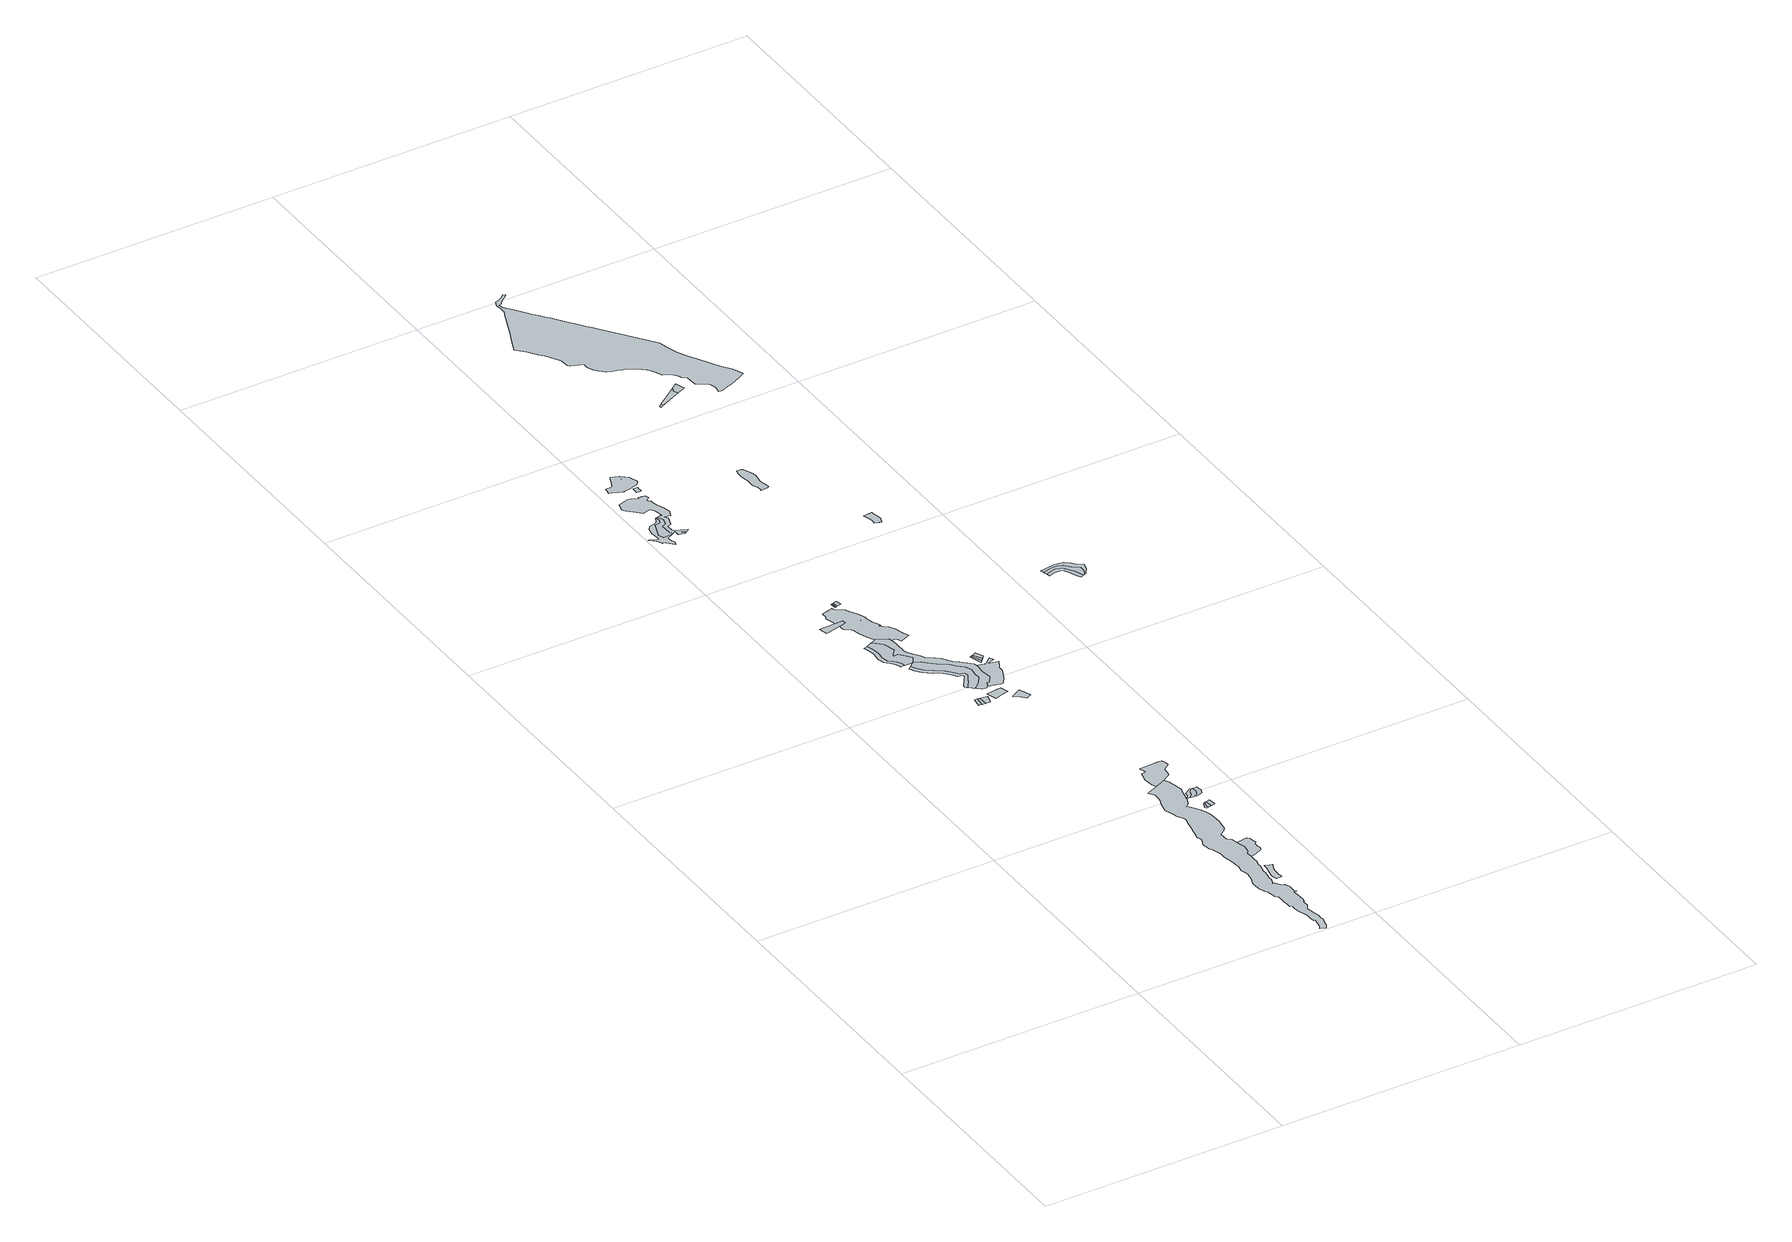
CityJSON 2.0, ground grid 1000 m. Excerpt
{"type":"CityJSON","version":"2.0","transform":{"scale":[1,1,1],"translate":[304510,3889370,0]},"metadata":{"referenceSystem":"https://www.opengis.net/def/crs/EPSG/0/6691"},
"CityObjects":{
"object1":{"type":"GenericCityObject","attributes":{"name":"1","土砂災害警戒区域.区域区分":"1","土砂災害警戒区域.現象の種類":"1","土砂災害警戒区域.都道府県コード":"22","土砂災害警戒区域.区域番号":"103-S-0108","土砂災害警戒区域.区域名":"上松沢B","土砂災害警戒区域.所在地":"沼津市東熊堂字上松沢 他","土砂災害警戒区域.告示日":"2018-03-30","土砂災害警戒区域.特別警戒未指定フラグ":"0"},"geometry":[{"type":"MultiSurface","lod":"0","boundaries":[[[0,1,2,3,4,5,6,7,8,9,10,11,12,13,14,15,16,17,18,19,20,21,22,23,24,25,26,27,28,29,30,31,32,33,34,35,36,37,38,39,40,41,42,43,44,45,46,47,48,49,50,51,52,53,54,55,56,57,58,59,60,61,62,63,64,65,66,67,68,69,70,71,72,73,74,75,76,77,78,79,80,81,82,83,84,85,86,87,88,89,90,91,92,93,94,95,96,97,98,99,100,101,102,103,104,105,106,107,108,109,110,111,112,113,114,115,116,117,118,119,120,121,122,123,124,125,126,127,128,129,130,131,132,133,134,135,136,137,138,139]]]}]},
"object2":{"type":"GenericCityObject","attributes":{"name":"1","土砂災害警戒区域.区域区分":"2","土砂災害警戒区域.現象の種類":"1","土砂災害警戒区域.都道府県コード":"22","土砂災害警戒区域.区域番号":"103-S-0108","土砂災害警戒区域.区域名":"上松沢B","土砂災害警戒区域.所在地":"沼津市東熊堂字上松沢 他","土砂災害警戒区域.告示日":"2018-03-30","土砂災害警戒区域.特別警戒未指定フラグ":"0"},"geometry":[{"type":"MultiSurface","lod":"0","boundaries":[[[140,141,142,143,144,145,146,147,148,149,150,151,152,153,154,155,156,157,158,159,160,161,162,163,164,165,166,167,168,169,170,171,172,173,174,175,176,177,178,179,37,180,181,182,183,184,185,186,187,188,189,190,191,192,193,194,195,196,197,198,199,200,201,202,203,204,205,206,207,208,209,210,211,212,213,214,215,216,217,218,219,220,221,222,223,224,225,226,227,228,229,230,231,232,233,234,235,236,237,238,239,240,241,242,243,244,245,246,247,248,249,250,251,252,253,254,255,256,257,258,259,260,261,262,263,264,265,266,267]]]}]},
"object3":{"type":"GenericCityObject","attributes":{"name":"1","土砂災害警戒区域.区域区分":"1","土砂災害警戒区域.現象の種類":"1","土砂災害警戒区域.都道府県コード":"22","土砂災害警戒区域.区域番号":"103-S-0109","土砂災害警戒区域.区域名":"下松沢","土砂災害警戒区域.所在地":"沼津市松沢町 他","土砂災害警戒区域.告示日":"2018-03-30","土砂災害警戒区域.特別警戒未指定フラグ":"0"},"geometry":[{"type":"MultiSurface","lod":"0","boundaries":[[[268,269,270,271,272,273,274,275,276,277,278,279,280,281,282,283]]]}]},
"object4":{"type":"GenericCityObject","attributes":{"name":"1","土砂災害警戒区域.区域区分":"1","土砂災害警戒区域.現象の種類":"1","土砂災害警戒区域.都道府県コード":"22","土砂災害警戒区域.区域番号":"103-S-0107","土砂災害警戒区域.区域名":"上松沢A","土砂災害警戒区域.所在地":"沼津市岡宮字上松沢 他","土砂災害警戒区域.告示日":"2018-03-30","土砂災害警戒区域.特別警戒未指定フラグ":"0"},"geometry":[{"type":"MultiSurface","lod":"0","boundaries":[[[284,285,286,287,288,289,290,291,292,293,294,295,296,297,298,299,300,301,302,303]]]}]},
"object5":{"type":"GenericCityObject","attributes":{"name":"1","土砂災害警戒区域.区域区分":"2","土砂災害警戒区域.現象の種類":"1","土砂災害警戒区域.都道府県コード":"22","土砂災害警戒区域.区域番号":"103-S-0107","土砂災害警戒区域.区域名":"上松沢A","土砂災害警戒区域.所在地":"沼津市岡宮字上松沢 他","土砂災害警戒区域.告示日":"2018-03-30","土砂災害警戒区域.特別警戒未指定フラグ":"0"},"geometry":[{"type":"MultiSurface","lod":"0","boundaries":[[[304,305,306,307,308,309,310,311,294,312,313,314,315,316,317,318,319,303]]]}]},
"object6":{"type":"GenericCityObject","attributes":{"name":"1","土砂災害警戒区域.区域区分":"1","土砂災害警戒区域.現象の種類":"1","土砂災害警戒区域.都道府県コード":"22","土砂災害警戒区域.区域番号":"103-S-0105","土砂災害警戒区域.区域名":"松沢","土砂災害警戒区域.所在地":"沼津市足高字尾上","土砂災害警戒区域.告示日":"2018-03-30","土砂災害警戒区域.特別警戒未指定フラグ":"0"},"geometry":[{"type":"MultiSurface","lod":"0","boundaries":[[[320,321,322,323,324,325,326,327,328]]]}]},
"object7":{"type":"GenericCityObject","attributes":{"name":"1","土砂災害警戒区域.区域区分":"2","土砂災害警戒区域.現象の種類":"1","土砂災害警戒区域.都道府県コード":"22","土砂災害警戒区域.区域番号":"103-S-0105","土砂災害警戒区域.区域名":"松沢","土砂災害警戒区域.所在地":"沼津市足高字尾上","土砂災害警戒区域.告示日":"2018-03-30","土砂災害警戒区域.特別警戒未指定フラグ":"0"},"geometry":[{"type":"MultiSurface","lod":"0","boundaries":[[[329,330,331,332,333,334]]]}]},
"object8":{"type":"GenericCityObject","attributes":{"name":"1","土砂災害警戒区域.区域区分":"2","土砂災害警戒区域.現象の種類":"1","土砂災害警戒区域.都道府県コード":"22","土砂災害警戒区域.区域番号":"103-S-0105","土砂災害警戒区域.区域名":"松沢","土砂災害警戒区域.所在地":"沼津市足高字尾上","土砂災害警戒区域.告示日":"2018-03-30","土砂災害警戒区域.特別警戒未指定フラグ":"0"},"geometry":[{"type":"MultiSurface","lod":"0","boundaries":[[[335,336,324,337,338,320]]]}]},
"object9":{"type":"GenericCityObject","attributes":{"name":"1","土砂災害警戒区域.区域区分":"1","土砂災害警戒区域.現象の種類":"1","土砂災害警戒区域.都道府県コード":"22","土砂災害警戒区域.区域番号":"103-S-0105","土砂災害警戒区域.区域名":"松沢","土砂災害警戒区域.所在地":"沼津市足高字尾上","土砂災害警戒区域.告示日":"2018-03-30","土砂災害警戒区域.特別警戒未指定フラグ":"0"},"geometry":[{"type":"MultiSurface","lod":"0","boundaries":[[[329,339,340,341,342,332,343,344]]]}]},
"object10":{"type":"GenericCityObject","attributes":{"name":"1","土砂災害警戒区域.区域区分":"2","土砂災害警戒区域.現象の種類":"1","土砂災害警戒区域.都道府県コード":"22","土砂災害警戒区域.区域番号":"103-S-0105","土砂災害警戒区域.区域名":"松沢","土砂災害警戒区域.所在地":"沼津市足高字尾上","土砂災害警戒区域.告示日":"2018-03-30","土砂災害警戒区域.特別警戒未指定フラグ":"0"},"geometry":[{"type":"MultiSurface","lod":"0","boundaries":[[[345,346,347,348,349,350,351,352,353,354,355,356,357,358,359,360,361,362,363,364]]]}]},
"object11":{"type":"GenericCityObject","attributes":{"name":"1","土砂災害警戒区域.区域区分":"2","土砂災害警戒区域.現象の種類":"1","土砂災害警戒区域.都道府県コード":"22","土砂災害警戒区域.区域番号":"103-S-0105","土砂災害警戒区域.区域名":"松沢","土砂災害警戒区域.所在地":"沼津市足高字尾上","土砂災害警戒区域.告示日":"2018-03-30","土砂災害警戒区域.特別警戒未指定フラグ":"0"},"geometry":[{"type":"MultiSurface","lod":"0","boundaries":[[[365,366,367,368,369,370,371,372,373,374,375,376,377,378,379,380,381,382,383,384,385,386,387,388,389,390,391,392]]]}]},
"object12":{"type":"GenericCityObject","attributes":{"name":"1","土砂災害警戒区域.区域区分":"1","土砂災害警戒区域.現象の種類":"1","土砂災害警戒区域.都道府県コード":"22","土砂災害警戒区域.区域番号":"103-S-0105","土砂災害警戒区域.区域名":"松沢","土砂災害警戒区域.所在地":"沼津市足高字尾上","土砂災害警戒区域.告示日":"2018-03-30","土砂災害警戒区域.特別警戒未指定フラグ":"0"},"geometry":[{"type":"MultiSurface","lod":"0","boundaries":[[[393,394,395,396,397,398,399,400,401,402,348,403,404,405,406,407,408,409,410,411,412,413,358,414,376,415,416,417,418,419,420,421,422,423,424,425,426,427,428,429,390,430,431,432,433,434,435,436,437,438,439,440,441,442,443,444,445,446,447,448,449,450,451,452,453]]]}]},
"object13":{"type":"GenericCityObject","attributes":{"name":"1","土砂災害警戒区域.区域区分":"2","土砂災害警戒区域.現象の種類":"1","土砂災害警戒区域.都道府県コード":"22","土砂災害警戒区域.区域番号":"103-S-0107","土砂災害警戒区域.区域名":"上松沢A","土砂災害警戒区域.所在地":"沼津市岡宮字上松沢 他","土砂災害警戒区域.告示日":"2018-03-30","土砂災害警戒区域.特別警戒未指定フラグ":"0"},"geometry":[{"type":"MultiSurface","lod":"0","boundaries":[[[454,455,456,457,458,459,460]]]}]},
"object14":{"type":"GenericCityObject","attributes":{"name":"1","土砂災害警戒区域.区域区分":"1","土砂災害警戒区域.現象の種類":"1","土砂災害警戒区域.都道府県コード":"22","土砂災害警戒区域.区域番号":"103-S-0107","土砂災害警戒区域.区域名":"上松沢A","土砂災害警戒区域.所在地":"沼津市岡宮字上松沢 他","土砂災害警戒区域.告示日":"2018-03-30","土砂災害警戒区域.特別警戒未指定フラグ":"0"},"geometry":[{"type":"MultiSurface","lod":"0","boundaries":[[[461,462,463,464,465,456,466,467,468,460]]]}]},
"object15":{"type":"GenericCityObject","attributes":{"name":"1","土砂災害警戒区域.区域区分":"2","土砂災害警戒区域.現象の種類":"1","土砂災害警戒区域.都道府県コード":"22","土砂災害警戒区域.区域番号":"103-S-0103","土砂災害警戒区域.区域名":"足高A","土砂災害警戒区域.所在地":"沼津市足高字尾上","土砂災害警戒区域.告示日":"2018-03-30","土砂災害警戒区域.特別警戒未指定フラグ":"0"},"geometry":[{"type":"MultiSurface","lod":"0","boundaries":[[[469,470,471,472,473,474,475,476,477,478,479,480,481,482]]]}]},
"object16":{"type":"GenericCityObject","attributes":{"name":"1","土砂災害警戒区域.区域区分":"2","土砂災害警戒区域.現象の種類":"1","土砂災害警戒区域.都道府県コード":"22","土砂災害警戒区域.区域番号":"103-S-0107","土砂災害警戒区域.区域名":"上松沢A","土砂災害警戒区域.所在地":"沼津市岡宮字上松沢 他","土砂災害警戒区域.告示日":"2018-03-30","土砂災害警戒区域.特別警戒未指定フラグ":"0"},"geometry":[{"type":"MultiSurface","lod":"0","boundaries":[[[483,484,485,486,487,488,489,490,491]]]}]},
"object17":{"type":"GenericCityObject","attributes":{"name":"1","土砂災害警戒区域.区域区分":"1","土砂災害警戒区域.現象の種類":"1","土砂災害警戒区域.都道府県コード":"22","土砂災害警戒区域.区域番号":"103-S-0107","土砂災害警戒区域.区域名":"上松沢A","土砂災害警戒区域.所在地":"沼津市岡宮字上松沢 他","土砂災害警戒区域.告示日":"2018-03-30","土砂災害警戒区域.特別警戒未指定フラグ":"0"},"geometry":[{"type":"MultiSurface","lod":"0","boundaries":[[[492,493,494,484,495,496,497,498,489,499,500,501]]]}]},
"object18":{"type":"GenericCityObject","attributes":{"name":"1","土砂災害警戒区域.区域区分":"1","土砂災害警戒区域.現象の種類":"1","土砂災害警戒区域.都道府県コード":"22","土砂災害警戒区域.区域番号":"103-S-0103","土砂災害警戒区域.区域名":"足高A","土砂災害警戒区域.所在地":"沼津市足高字尾上","土砂災害警戒区域.告示日":"2018-03-30","土砂災害警戒区域.特別警戒未指定フラグ":"0"},"geometry":[{"type":"MultiSurface","lod":"0","boundaries":[[[502,503,504,505,506,507,508,509,510,511,512,513,514,515,516,517,518,519,520,475,521,522,523,524,525,526,527,528,529,530,531,532,533,534,535,536,537,538,539,540,541,542,543,544,545,546,547,548,549,550,551,552,469,553,554,555,556,557,558,559,560,561,562,563,564,565,566,567,568,569,570,571,572,573,574,575,576,577,578,579,580,581,582,583,584,585,586,587,588,589,590,591,592,593]]]}]},
"object19":{"type":"GenericCityObject","attributes":{"name":"1","土砂災害警戒区域.区域区分":"1","土砂災害警戒区域.現象の種類":"1","土砂災害警戒区域.都道府県コード":"22","土砂災害警戒区域.区域番号":"103-S-0107","土砂災害警戒区域.区域名":"上松沢A","土砂災害警戒区域.所在地":"沼津市岡宮字上松沢 他","土砂災害警戒区域.告示日":"2018-03-30","土砂災害警戒区域.特別警戒未指定フラグ":"0"},"geometry":[{"type":"MultiSurface","lod":"0","boundaries":[[[35,594,595,596,597,598,599,600,601,602,603,604,605,606,607,608,609,610,611,612,613]]]}]},
"object20":{"type":"GenericCityObject","attributes":{"name":"1","土砂災害警戒区域.区域区分":"1","土砂災害警戒区域.現象の種類":"1","土砂災害警戒区域.都道府県コード":"22","土砂災害警戒区域.区域番号":"103-S-0104","土砂災害警戒区域.区域名":"足高B","土砂災害警戒区域.所在地":"沼津市足高字尾上","土砂災害警戒区域.告示日":"2018-03-30","土砂災害警戒区域.特別警戒未指定フラグ":"0"},"geometry":[{"type":"MultiSurface","lod":"0","boundaries":[[[614,615,616,617,618,619,620,621]]]}]},
"object21":{"type":"GenericCityObject","attributes":{"name":"1","土砂災害警戒区域.区域区分":"2","土砂災害警戒区域.現象の種類":"1","土砂災害警戒区域.都道府県コード":"22","土砂災害警戒区域.区域番号":"103-S-0104","土砂災害警戒区域.区域名":"足高B","土砂災害警戒区域.所在地":"沼津市足高字尾上","土砂災害警戒区域.告示日":"2018-03-30","土砂災害警戒区域.特別警戒未指定フラグ":"0"},"geometry":[{"type":"MultiSurface","lod":"0","boundaries":[[[622,623,618,624,625,621]]]}]},
"object22":{"type":"GenericCityObject","attributes":{"name":"1","土砂災害警戒区域.区域区分":"2","土砂災害警戒区域.現象の種類":"1","土砂災害警戒区域.都道府県コード":"22","土砂災害警戒区域.区域番号":"103-S-0103","土砂災害警戒区域.区域名":"足高A","土砂災害警戒区域.所在地":"沼津市足高字尾上","土砂災害警戒区域.告示日":"2018-03-30","土砂災害警戒区域.特別警戒未指定フラグ":"0"},"geometry":[{"type":"MultiSurface","lod":"0","boundaries":[[[626,627,556,628,629,630,631,561]]]}]},
"object23":{"type":"GenericCityObject","attributes":{"name":"1","土砂災害警戒区域.区域区分":"1","土砂災害警戒区域.現象の種類":"1","土砂災害警戒区域.都道府県コード":"22","土砂災害警戒区域.区域番号":"103-S-0104","土砂災害警戒区域.区域名":"足高B","土砂災害警戒区域.所在地":"沼津市足高字尾上","土砂災害警戒区域.告示日":"2018-03-30","土砂災害警戒区域.特別警戒未指定フラグ":"0"},"geometry":[{"type":"MultiSurface","lod":"0","boundaries":[[[632,633,634,635,636,637,638,639,640,641,642,643,644,645,646,647,648,649,650,651,652,653,654,655,656,657,658,659,660,661,662,663,664,665,666,667,668,669,670,671,672,673,674,675,676,677,678,679,680]]]}]},
"object24":{"type":"GenericCityObject","attributes":{"name":"1","土砂災害警戒区域.区域区分":"2","土砂災害警戒区域.現象の種類":"1","土砂災害警戒区域.都道府県コード":"22","土砂災害警戒区域.区域番号":"103-S-0104","土砂災害警戒区域.区域名":"足高B","土砂災害警戒区域.所在地":"沼津市足高字尾上","土砂災害警戒区域.告示日":"2018-03-30","土砂災害警戒区域.特別警戒未指定フラグ":"0"},"geometry":[{"type":"MultiSurface","lod":"0","boundaries":[[[681,682,655,683,684,685,686,687,688,689,690,691,692,693,694,695,680,696,697,698,699,700,701,702,703,704,705,706,707,708,709,710,711,712,713,714,715]]]}]},
"object25":{"type":"GenericCityObject","attributes":{"name":"1","土砂災害警戒区域.区域区分":"2","土砂災害警戒区域.現象の種類":"1","土砂災害警戒区域.都道府県コード":"22","土砂災害警戒区域.区域番号":"103-S-0107","土砂災害警戒区域.区域名":"上松沢A","土砂災害警戒区域.所在地":"沼津市岡宮字上松沢 他","土砂災害警戒区域.告示日":"2018-03-30","土砂災害警戒区域.特別警戒未指定フラグ":"0"},"geometry":[{"type":"MultiSurface","lod":"0","boundaries":[[[716,717,718,719,720,721,722,723,604,724,725,726,727,728,729,730,731,35]]]}]},
"object26":{"type":"GenericCityObject","attributes":{"name":"1","土砂災害警戒区域.区域区分":"2","土砂災害警戒区域.現象の種類":"1","土砂災害警戒区域.都道府県コード":"22","土砂災害警戒区域.区域番号":"103-S-0104","土砂災害警戒区域.区域名":"足高B","土砂災害警戒区域.所在地":"沼津市足高字尾上","土砂災害警戒区域.告示日":"2018-03-30","土砂災害警戒区域.特別警戒未指定フラグ":"0"},"geometry":[{"type":"MultiSurface","lod":"0","boundaries":[[[732,733,734,735,736,737,738,739]]]}]},
"object27":{"type":"GenericCityObject","attributes":{"name":"1","土砂災害警戒区域.区域区分":"2","土砂災害警戒区域.現象の種類":"1","土砂災害警戒区域.都道府県コード":"22","土砂災害警戒区域.区域番号":"103-S-0104","土砂災害警戒区域.区域名":"足高B","土砂災害警戒区域.所在地":"沼津市足高字尾上","土砂災害警戒区域.告示日":"2018-03-30","土砂災害警戒区域.特別警戒未指定フラグ":"0"},"geometry":[{"type":"MultiSurface","lod":"0","boundaries":[[[740,741,742,743]]]}]},
"object28":{"type":"GenericCityObject","attributes":{"name":"1","土砂災害警戒区域.区域区分":"1","土砂災害警戒区域.現象の種類":"1","土砂災害警戒区域.都道府県コード":"22","土砂災害警戒区域.区域番号":"103-S-0104","土砂災害警戒区域.区域名":"足高B","土砂災害警戒区域.所在地":"沼津市足高字尾上","土砂災害警戒区域.告示日":"2018-03-30","土砂災害警戒区域.特別警戒未指定フラグ":"0"},"geometry":[{"type":"MultiSurface","lod":"0","boundaries":[[[744,745,746,747,740,748,749,743]]]}]},
"object29":{"type":"GenericCityObject","attributes":{"name":"1","土砂災害警戒区域.区域区分":"1","土砂災害警戒区域.現象の種類":"1","土砂災害警戒区域.都道府県コード":"22","土砂災害警戒区域.区域番号":"103-S-0104","土砂災害警戒区域.区域名":"足高B","土砂災害警戒区域.所在地":"沼津市足高字尾上","土砂災害警戒区域.告示日":"2018-03-30","土砂災害警戒区域.特別警戒未指定フラグ":"0"},"geometry":[{"type":"MultiSurface","lod":"0","boundaries":[[[750,751,752,753,754,755,756,757,758,759]]]}]},
"object30":{"type":"GenericCityObject","attributes":{"name":"1","土砂災害警戒区域.区域区分":"2","土砂災害警戒区域.現象の種類":"1","土砂災害警戒区域.都道府県コード":"22","土砂災害警戒区域.区域番号":"103-S-0104","土砂災害警戒区域.区域名":"足高B","土砂災害警戒区域.所在地":"沼津市足高字尾上","土砂災害警戒区域.告示日":"2018-03-30","土砂災害警戒区域.特別警戒未指定フラグ":"0"},"geometry":[{"type":"MultiSurface","lod":"0","boundaries":[[[760,761,755,762,763,764,759]]]}]},
"object31":{"type":"GenericCityObject","attributes":{"name":"1","土砂災害警戒区域.区域区分":"2","土砂災害警戒区域.現象の種類":"1","土砂災害警戒区域.都道府県コード":"22","土砂災害警戒区域.区域番号":"103-S-0103","土砂災害警戒区域.区域名":"足高A","土砂災害警戒区域.所在地":"沼津市足高字尾上","土砂災害警戒区域.告示日":"2018-03-30","土砂災害警戒区域.特別警戒未指定フラグ":"0"},"geometry":[{"type":"MultiSurface","lod":"0","boundaries":[[[765,766,767,768,769,770,771,772,773,774,775,776,777,778,779,780,781,782,783,784]]]}]},
"object32":{"type":"GenericCityObject","attributes":{"name":"1","土砂災害警戒区域.区域区分":"2","土砂災害警戒区域.現象の種類":"1","土砂災害警戒区域.都道府県コード":"22","土砂災害警戒区域.区域番号":"103-S-0103","土砂災害警戒区域.区域名":"足高A","土砂災害警戒区域.所在地":"沼津市足高字尾上","土砂災害警戒区域.告示日":"2018-03-30","土砂災害警戒区域.特別警戒未指定フラグ":"0"},"geometry":[{"type":"MultiSurface","lod":"0","boundaries":[[[785,786,590,787,788,789]]]}]},
"object33":{"type":"GenericCityObject","attributes":{"name":"1","土砂災害警戒区域.区域区分":"1","土砂災害警戒区域.現象の種類":"1","土砂災害警戒区域.都道府県コード":"22","土砂災害警戒区域.区域番号":"103-S-0104","土砂災害警戒区域.区域名":"足高B","土砂災害警戒区域.所在地":"沼津市足高字尾上","土砂災害警戒区域.告示日":"2018-03-30","土砂災害警戒区域.特別警戒未指定フラグ":"0"},"geometry":[{"type":"MultiSurface","lod":"0","boundaries":[[[790,791,792,793,794,795,796,797,798,799,800,801,802,803,804,805,806,807,808,809,810,811]]]}]},
"object34":{"type":"GenericCityObject","attributes":{"name":"1","土砂災害警戒区域.区域区分":"2","土砂災害警戒区域.現象の種類":"1","土砂災害警戒区域.都道府県コード":"22","土砂災害警戒区域.区域番号":"103-S-0104","土砂災害警戒区域.区域名":"足高B","土砂災害警戒区域.所在地":"沼津市足高字尾上","土砂災害警戒区域.告示日":"2018-03-30","土砂災害警戒区域.特別警戒未指定フラグ":"0"},"geometry":[{"type":"MultiSurface","lod":"0","boundaries":[[[812,793,794,813,814,815,816,817,818,801,819,820,821,822,823,824,810,825]]]}]},
"object35":{"type":"GenericCityObject","attributes":{"name":"1","土砂災害警戒区域.区域区分":"1","土砂災害警戒区域.現象の種類":"1","土砂災害警戒区域.都道府県コード":"22","土砂災害警戒区域.区域番号":"103-S-0103","土砂災害警戒区域.区域名":"足高A","土砂災害警戒区域.所在地":"沼津市足高字尾上","土砂災害警戒区域.告示日":"2018-03-30","土砂災害警戒区域.特別警戒未指定フラグ":"0"},"geometry":[{"type":"MultiSurface","lod":"0","boundaries":[[[826,827,828,829,830,831,832,833,834,835,836,837,838,839,840,841,842,843,844,845,846,847]]]}]},
"object36":{"type":"GenericCityObject","attributes":{"name":"1","土砂災害警戒区域.区域区分":"2","土砂災害警戒区域.現象の種類":"1","土砂災害警戒区域.都道府県コード":"22","土砂災害警戒区域.区域番号":"103-S-0103","土砂災害警戒区域.区域名":"足高A","土砂災害警戒区域.所在地":"沼津市足高字尾上","土砂災害警戒区域.告示日":"2018-03-30","土砂災害警戒区域.特別警戒未指定フラグ":"0"},"geometry":[{"type":"MultiSurface","lod":"0","boundaries":[[[848,849,850,851,835,852,853,854,855,856,827]]]}]},
"object37":{"type":"GenericCityObject","attributes":{"name":"1","土砂災害警戒区域.区域区分":"1","土砂災害警戒区域.現象の種類":"1","土砂災害警戒区域.都道府県コード":"22","土砂災害警戒区域.区域番号":"103-S-0103","土砂災害警戒区域.区域名":"足高A","土砂災害警戒区域.所在地":"沼津市足高字尾上","土砂災害警戒区域.告示日":"2018-03-30","土砂災害警戒区域.特別警戒未指定フラグ":"0"},"geometry":[{"type":"MultiSurface","lod":"0","boundaries":[[[857,858,859,860,861,862,863,864]]]}]},
"object38":{"type":"GenericCityObject","attributes":{"name":"1","土砂災害警戒区域.区域区分":"2","土砂災害警戒区域.現象の種類":"1","土砂災害警戒区域.都道府県コード":"22","土砂災害警戒区域.区域番号":"103-S-0104","土砂災害警戒区域.区域名":"足高B","土砂災害警戒区域.所在地":"沼津市足高字尾上","土砂災害警戒区域.告示日":"2018-03-30","土砂災害警戒区域.特別警戒未指定フラグ":"0"},"geometry":[{"type":"MultiSurface","lod":"0","boundaries":[[[865,866,867,868,869,870]]]}]},
"object39":{"type":"GenericCityObject","attributes":{"name":"1","土砂災害警戒区域.区域区分":"1","土砂災害警戒区域.現象の種類":"1","土砂災害警戒区域.都道府県コード":"22","土砂災害警戒区域.区域番号":"103-S-0104","土砂災害警戒区域.区域名":"足高B","土砂災害警戒区域.所在地":"沼津市足高字尾上","土砂災害警戒区域.告示日":"2018-03-30","土砂災害警戒区域.特別警戒未指定フラグ":"0"},"geometry":[{"type":"MultiSurface","lod":"0","boundaries":[[[871,872,873,874,867,875,876,870]]]}]},
"object40":{"type":"GenericCityObject","attributes":{"name":"1","土砂災害警戒区域.区域区分":"1","土砂災害警戒区域.現象の種類":"1","土砂災害警戒区域.都道府県コード":"22","土砂災害警戒区域.区域番号":"103-S-0138","土砂災害警戒区域.区域名":"足高C","土砂災害警戒区域.所在地":"沼津市足高字尾上","土砂災害警戒区域.告示日":"2018-03-30","土砂災害警戒区域.特別警戒未指定フラグ":"0"},"geometry":[{"type":"MultiSurface","lod":"0","boundaries":[[[877,878,879,880,881,882,883,884,885,886,887,888,889,890,891,892,893,894,895,896,897,898]]]}]},
"object41":{"type":"GenericCityObject","attributes":{"name":"1","土砂災害警戒区域.区域区分":"2","土砂災害警戒区域.現象の種類":"1","土砂災害警戒区域.都道府県コード":"22","土砂災害警戒区域.区域番号":"103-S-0138","土砂災害警戒区域.区域名":"足高C","土砂災害警戒区域.所在地":"沼津市足高字尾上","土砂災害警戒区域.告示日":"2018-03-30","土砂災害警戒区域.特別警戒未指定フラグ":"0"},"geometry":[{"type":"MultiSurface","lod":"0","boundaries":[[[899,900,901,902,903,904,905,906,907,887,908,909,910,911,912,913,914,915,877]]]}]},
"object42":{"type":"GenericCityObject","attributes":{"name":"1","土砂災害警戒区域.区域区分":"1","土砂災害警戒区域.現象の種類":"1","土砂災害警戒区域.都道府県コード":"22","土砂災害警戒区域.区域番号":"103-S-0138","土砂災害警戒区域.区域名":"足高C","土砂災害警戒区域.所在地":"沼津市足高字尾上","土砂災害警戒区域.告示日":"2018-03-30","土砂災害警戒区域.特別警戒未指定フラグ":"0"},"geometry":[{"type":"MultiSurface","lod":"0","boundaries":[[[916,917,918,919,920,921,922,923,924,925,926,927,928,929]]]}]},
"object43":{"type":"GenericCityObject","attributes":{"name":"1","土砂災害警戒区域.区域区分":"2","土砂災害警戒区域.現象の種類":"1","土砂災害警戒区域.都道府県コード":"22","土砂災害警戒区域.区域番号":"103-S-0138","土砂災害警戒区域.区域名":"足高C","土砂災害警戒区域.所在地":"沼津市足高字尾上","土砂災害警戒区域.告示日":"2018-03-30","土砂災害警戒区域.特別警戒未指定フラグ":"0"},"geometry":[{"type":"MultiSurface","lod":"0","boundaries":[[[930,931,932,919,933,934,935,936,927,937,938]]]}]},
"object44":{"type":"GenericCityObject","attributes":{"name":"1","土砂災害警戒区域.区域区分":"2","土砂災害警戒区域.現象の種類":"1","土砂災害警戒区域.都道府県コード":"22","土砂災害警戒区域.区域番号":"103-S-0101","土砂災害警戒区域.区域名":"尾上A","土砂災害警戒区域.所在地":"沼津市足高字尾上","土砂災害警戒区域.告示日":"2018-03-30","土砂災害警戒区域.特別警戒未指定フラグ":"0"},"geometry":[{"type":"MultiSurface","lod":"0","boundaries":[[[939,940,941,942,943,944,945,946]]]}]},
"object45":{"type":"GenericCityObject","attributes":{"name":"1","土砂災害警戒区域.区域区分":"1","土砂災害警戒区域.現象の種類":"1","土砂災害警戒区域.都道府県コード":"22","土砂災害警戒区域.区域番号":"103-S-0101","土砂災害警戒区域.区域名":"尾上A","土砂災害警戒区域.所在地":"沼津市足高字尾上","土砂災害警戒区域.告示日":"2018-03-30","土砂災害警戒区域.特別警戒未指定フラグ":"0"},"geometry":[{"type":"MultiSurface","lod":"0","boundaries":[[[946,947,948,949,942,950,951,952,953,954]]]}]},
"object46":{"type":"GenericCityObject","attributes":{"name":"1","土砂災害警戒区域.区域区分":"1","土砂災害警戒区域.現象の種類":"2","土砂災害警戒区域.都道府県コード":"22","土砂災害警戒区域.区域番号":"342-Ⅰ-001","土砂災害警戒区域.区域名":"松本沢","土砂災害警戒区域.所在地":"駿東郡長泉町元長窪字松本 他","土砂災害警戒区域.告示日":"2016-03-29","土砂災害警戒区域.特別警戒未指定フラグ":"0"},"geometry":[{"type":"MultiSurface","lod":"0","boundaries":[[[955,956,957,958,959,960,961,962,963,964,965,966,967,968,969,970,971,972,973,974,975,976,977,978,979,980,981,982,983,984,985,986,987,988,989,990,991,992,993,994,995,996,997,998,999,1000,1001,1002,1003,1004,1005,1006,1007,1008,1009,1010,1011,1012,1013,1014,1015,1016,1017,1018,1019,1020,1021,1022,1023,1024,1025,1026,1027,1028,1029,1030,1031,1032,1033,1034,1035,1036,1037,1038,1039,1040,1041,1042,1043,1044,1045,1046,1047,1048,1049,1050,1051,1052,1053]]]}]},
"object47":{"type":"GenericCityObject","attributes":{"name":"1","土砂災害警戒区域.区域区分":"2","土砂災害警戒区域.現象の種類":"1","土砂災害警戒区域.都道府県コード":"22","土砂災害警戒区域.区域番号":"103-S-0139","土砂災害警戒区域.区域名":"足高D","土砂災害警戒区域.所在地":"沼津市足高字尾上 他","土砂災害警戒区域.告示日":"2018-03-30","土砂災害警戒区域.特別警戒未指定フラグ":"0"},"geometry":[{"type":"MultiSurface","lod":"0","boundaries":[[[1054,1055,1056,1057,1058,1059,1060,1061,1062,1063,1064,1065,1066,1067,1068,1069,1070,1071,1072,1073,1074,1075,1076]]]}]},
"object48":{"type":"GenericCityObject","attributes":{"name":"1","土砂災害警戒区域.区域区分":"1","土砂災害警戒区域.現象の種類":"1","土砂災害警戒区域.都道府県コード":"22","土砂災害警戒区域.区域番号":"103-S-0139","土砂災害警戒区域.区域名":"足高D","土砂災害警戒区域.所在地":"沼津市足高字尾上 他","土砂災害警戒区域.告示日":"2018-03-30","土砂災害警戒区域.特別警戒未指定フラグ":"0"},"geometry":[{"type":"MultiSurface","lod":"0","boundaries":[[[1077,1078,1079,1080,1081,1082,1083,1084,1085,1059,1086,1087,1088,1089,1090,1091,1092,1093,1094,1095,1096,1097,1098,1099,1070,1100,1101,1102,1103]]]}]}
},
"vertices":[
[796,427,0],[796,439,0],[803,471,0],[800,486,0],[806,502,0],[807,526,0],[807,549,0],[805,564,0],[814,577,0],[818,609,0],[811,632,0],[808,644,0],[804,670,0],[788,684,0],[786,718,0],[808,732,0],[819,749,0],[821,771,0],[824,792,0],[825,816,0],[822,846,0],[816,870,0],[806,890,0],[790,914,0],[780,928,0],[774,937,0],[789,948,0],[789,953,0],[799,970,0],[805,998,0],[808,1014,0],[816,1045,0],[809,1078,0],[802,1104,0],[792,1121,0],[789,1120,0],[779,1115,0],[746,1101,0],[710,1085,0],[701,1081,0],[712,1065,0],[717,1055,0],[717,1047,0],[715,1039,0],[714,1019,0],[709,1008,0],[704,992,0],[695,954,0],[706,925,0],[711,898,0],[725,880,0],[729,869,0],[727,855,0],[723,843,0],[721,827,0],[716,805,0],[712,784,0],[710,770,0],[703,745,0],[710,726,0],[704,708,0],[697,693,0],[704,659,0],[710,652,0],[715,638,0],[720,620,0],[722,603,0],[722,585,0],[728,563,0],[730,541,0],[733,522,0],[735,508,0],[729,482,0],[736,458,0],[736,446,0],[734,424,0],[731,414,0],[723,392,0],[721,381,0],[722,374,0],[723,350,0],[733,323,0],[738,313,0],[742,301,0],[744,289,0],[745,281,0],[745,277,0],[756,265,0],[757,247,0],[756,224,0],[758,208,0],[759,194,0],[766,193,0],[767,187,0],[765,168,0],[771,149,0],[779,123,0],[783,106,0],[782,88,0],[785,71,0],[792,69,0],[790,61,0],[788,48,0],[785,31,0],[777,17,0],[786,13,0],[789,11,0],[798,7,0],[807,22,0],[813,44,0],[816,58,0],[818,67,0],[814,68,0],[817,89,0],[812,111,0],[808,132,0],[805,151,0],[816,167,0],[816,189,0],[815,195,0],[820,195,0],[824,211,0],[822,226,0],[822,246,0],[819,265,0],[830,264,0],[824,270,0],[825,304,0],[819,315,0],[816,324,0],[805,328,0],[801,333,0],[789,352,0],[786,352,0],[779,351,0],[783,357,0],[788,364,0],[791,375,0],[790,388,0],[791,401,0],
[774,439,0],[774,443,0],[775,448,0],[776,461,0],[777,466,0],[777,469,0],[774,484,0],[776,503,0],[776,525,0],[774,546,0],[773,565,0],[775,583,0],[779,606,0],[772,626,0],[769,646,0],[764,666,0],[751,682,0],[751,686,0],[756,694,0],[756,719,0],[769,737,0],[779,755,0],[781,775,0],[784,796,0],[786,815,0],[784,839,0],[778,860,0],[773,880,0],[765,900,0],[753,916,0],[749,934,0],[749,950,0],[752,966,0],[762,983,0],[766,1006,0],[770,1024,0],[777,1046,0],[771,1067,0],[766,1088,0],[756,1105,0],[717,1088,0],[728,1072,0],[732,1058,0],[734,1047,0],[731,1035,0],[730,1014,0],[725,1000,0],[718,983,0],[712,953,0],[722,928,0],[726,904,0],[740,887,0],[744,873,0],[742,856,0],[740,840,0],[738,823,0],[733,802,0],[730,782,0],[728,765,0],[721,743,0],[727,722,0],[721,703,0],[714,686,0],[720,669,0],[726,657,0],[731,642,0],[736,622,0],[740,603,0],[738,585,0],[743,564,0],[745,544,0],[749,523,0],[750,506,0],[746,483,0],[752,461,0],[752,445,0],[750,425,0],[745,409,0],[739,388,0],[738,377,0],[741,370,0],[741,349,0],[748,332,0],[755,317,0],[759,304,0],[761,292,0],[763,279,0],[763,275,0],[775,267,0],[775,248,0],[773,226,0],[774,208,0],[776,194,0],[782,193,0],[783,187,0],[781,168,0],[786,148,0],[795,129,0],[800,109,0],[799,89,0],[801,69,0],[802,69,0],[808,68,0],[808,89,0],[806,110,0],[802,131,0],[796,149,0],[799,167,0],[800,188,0],[799,194,0],[800,195,0],[799,209,0],[798,227,0],[800,247,0],[799,266,0],[799,269,0],[795,275,0],[793,298,0],[789,310,0],[786,321,0],[780,323,0],[769,343,0],[762,349,0],[766,366,0],[766,375,0],[766,387,0],[767,405,0],[772,426,0],
[824,373,0],[834,374,0],[832,394,0],[831,403,0],[832,420,0],[837,437,0],[846,455,0],[837,459,0],[836,459,0],[817,466,0],[816,447,0],[810,422,0],[805,400,0],[806,391,0],[811,372,0],[821,373,0],
[849,556,0],[859,560,0],[863,572,0],[860,588,0],[861,601,0],[868,611,0],[867,621,0],[863,642,0],[854,650,0],[844,649,0],[831,647,0],[815,646,0],[804,635,0],[805,621,0],[807,611,0],[813,604,0],[814,581,0],[800,550,0],[817,542,0],[835,550,0],
[842,553,0],[846,567,0],[843,586,0],[843,603,0],[849,610,0],[849,621,0],[846,641,0],[836,648,0],[825,647,0],[824,639,0],[825,621,0],[826,610,0],[827,603,0],[827,584,0],[822,558,0],[828,547,0],
[312,2579,0],[338,2585,0],[337,2588,0],[336,2600,0],[301,2599,0],[248,2597,0],[238,2597,0],[245,2562,0],[255,2564,0],
[497,1918,0],[492,1919,0],[488,1881,0],[493,1880,0],[500,1879,0],[500,1918,0],
[322,2581,0],[312,2600,0],[256,2598,0],[262,2566,0],
[490,1919,0],[480,1920,0],[474,1882,0],[484,1881,0],[519,1878,0],[531,1914,0],
[398,2345,0],[384,2395,0],[353,2427,0],[344,2423,0],[327,2415,0],[336,2387,0],[338,2355,0],[336,2323,0],[342,2296,0],[356,2286,0],[365,2274,0],[377,2255,0],[379,2240,0],[404,2241,0],[413,2241,0],[431,2269,0],[401,2305,0],[394,2313,0],[376,2311,0],[377,2321,0],
[549,2009,0],[566,2034,0],[566,2064,0],[571,2094,0],[559,2119,0],[537,2142,0],[519,2162,0],[481,2191,0],[456,2212,0],[442,2230,0],[415,2239,0],[407,2233,0],[394,2222,0],[405,2200,0],[423,2181,0],[452,2158,0],[477,2141,0],[504,2110,0],[521,2090,0],[540,2085,0],[541,2065,0],[529,2045,0],[521,2031,0],[509,2015,0],[500,2000,0],[511,1990,0],[518,1984,0],[532,1993,0],
[440,2289,0],[429,2307,0],[427,2314,0],[425,2322,0],[425,2339,0],[424,2355,0],[424,2373,0],[424,2390,0],[419,2414,0],[377,2438,0],[320,2412,0],[311,2408,0],[318,2385,0],[321,2357,0],[318,2324,0],[324,2297,0],[342,2276,0],[353,2262,0],[361,2248,0],[361,2239,0],[371,2240,0],[419,2242,0],[389,2218,0],[381,2212,0],[391,2190,0],[410,2169,0],[439,2144,0],[464,2131,0],[492,2098,0],[506,2081,0],[524,2078,0],[526,2066,0],[514,2051,0],[508,2040,0],[498,2026,0],[489,2010,0],[496,2004,0],[539,1966,0],[556,1964,0],[568,1974,0],[569,1982,0],[575,1994,0],[584,1992,0],[604,2022,0],[596,2061,0],[601,2099,0],[597,2117,0],[578,2138,0],[559,2157,0],[543,2167,0],[535,2178,0],[530,2187,0],[524,2198,0],[518,2206,0],[514,2210,0],[496,2224,0],[479,2236,0],[471,2242,0],[466,2249,0],[460,2261,0],[455,2270,0],
[853,895,0],[852,903,0],[848,924,0],[844,923,0],[838,900,0],[841,892,0],[847,894,0],
[861,897,0],[871,899,0],[870,908,0],[865,929,0],[856,926,0],[838,921,0],[827,897,0],[831,890,0],
[108,3401,0],[99,3414,0],[98,3441,0],[97,3458,0],[116,3468,0],[124,3496,0],[112,3518,0],[108,3517,0],[109,3497,0],[103,3482,0],[80,3480,0],[56,3417,0],[65,3396,0],[105,3398,0],
[856,1005,0],[853,1025,0],[848,1025,0],[834,1010,0],[830,991,0],[816,978,0],[823,977,0],[832,977,0],[848,987,0],
[874,999,0],[871,1025,0],[861,1025,0],[843,1025,0],[816,1011,0],[814,994,0],[803,979,0],[841,976,0],[851,976,0],[866,982,0],
[93,3668,0],[84,3672,0],[38,3659,0],[28,3626,0],[37,3612,0],[58,3594,0],[85,3566,0],[95,3569,0],[103,3572,0],[113,3575,0],[113,3576,0],[130,3558,0],[128,3557,0],[128,3549,0],[133,3532,0],[135,3516,0],[135,3512,0],[129,3523,0],[119,3520,0],[103,3515,0],[96,3499,0],[93,3494,0],[92,3492,0],[83,3488,0],[63,3483,0],[57,3479,0],[50,3470,0],[45,3461,0],[43,3446,0],[42,3436,0],[42,3429,0],[43,3423,0],[45,3417,0],[46,3413,0],[46,3405,0],[44,3401,0],[44,3395,0],[20,3405,0],[11,3409,0],[8,3410,0],[15,3403,0],[37,3378,0],[36,3378,0],[42,3366,0],[47,3369,0],[79,3334,0],[84,3351,0],[79,3362,0],[76,3381,0],[74,3382,0],[101,3395,0],[115,3406,0],[121,3411,0],[120,3403,0],[120,3395,0],[119,3385,0],[123,3384,0],[133,3381,0],[143,3378,0],[152,3383,0],[159,3388,0],[167,3394,0],[143,3405,0],[127,3411,0],[123,3412,0],[115,3421,0],[114,3448,0],[131,3455,0],[144,3494,0],[136,3509,0],[145,3507,0],[151,3506,0],[161,3504,0],[161,3508,0],[171,3529,0],[163,3558,0],[158,3572,0],[151,3593,0],[149,3606,0],[147,3622,0],[143,3621,0],[138,3632,0],[141,3634,0],[145,3637,0],[153,3643,0],[152,3646,0],[148,3659,0],[139,3660,0],[133,3661,0],[120,3663,0],[121,3656,0],[109,3661,0],
[818,1139,0],[826,1144,0],[828,1156,0],[829,1164,0],[829,1170,0],[833,1183,0],[858,1201,0],[855,1223,0],[852,1234,0],[842,1234,0],[802,1232,0],[756,1230,0],[765,1206,0],[764,1203,0],[759,1202,0],[745,1198,0],[736,1158,0],[741,1118,0],[751,1096,0],[758,1100,0],
[600,1903,0],[610,1905,0],[599,1938,0],[589,1937,0],[567,1933,0],[537,1928,0],[550,1888,0],[577,1896,0],
[592,1900,0],[586,1936,0],[559,1932,0],[569,1894,0],
[138,3392,0],[125,3395,0],[119,3390,0],[124,3390,0],[136,3388,0],[148,3381,0],
[483,2394,0],[492,2397,0],[482,2422,0],[471,2458,0],[458,2483,0],[441,2497,0],[425,2505,0],[430,2505,0],[440,2506,0],[435,2519,0],[425,2536,0],[424,2538,0],[423,2542,0],[424,2546,0],[416,2575,0],[419,2576,0],[414,2592,0],[405,2611,0],[388,2643,0],[382,2657,0],[349,2675,0],[344,2690,0],[334,2687,0],[317,2682,0],[298,2677,0],[296,2671,0],[300,2658,0],[292,2642,0],[299,2619,0],[306,2599,0],[306,2597,0],[314,2588,0],[309,2568,0],[311,2557,0],[313,2553,0],[318,2547,0],[335,2536,0],[339,2530,0],[341,2521,0],[345,2502,0],[353,2477,0],[367,2447,0],[379,2429,0],[382,2420,0],[384,2405,0],[413,2404,0],[442,2402,0],[451,2381,0],[470,2389,0],
[333,2669,0],[327,2685,0],[310,2680,0],[315,2663,0],[319,2643,0],[327,2629,0],[338,2592,0],[338,2553,0],[355,2525,0],[366,2484,0],[389,2456,0],[404,2438,0],[429,2430,0],[453,2410,0],[463,2386,0],[477,2391,0],[466,2417,0],[455,2449,0],[444,2472,0],[427,2486,0],[400,2501,0],[386,2537,0],[372,2569,0],[361,2598,0],[367,2622,0],[381,2599,0],[391,2579,0],[399,2568,0],[404,2570,0],[406,2571,0],[401,2585,0],[393,2605,0],[374,2640,0],[372,2640,0],[366,2657,0],
[811,1135,0],[811,1150,0],[811,1163,0],[812,1173,0],[818,1190,0],[839,1201,0],[836,1221,0],[834,1234,0],[793,1232,0],[799,1213,0],[800,1202,0],[788,1198,0],[777,1184,0],[772,1160,0],[774,1136,0],[781,1115,0],
[423,2513,0],[403,2550,0],[393,2569,0],[390,2568,0],[400,2548,0],[417,2511,0],[417,2504,0],[422,2504,0],
[366,2716,0],[362,2714,0],[365,2691,0],[370,2693,0],
[377,2695,0],[387,2698,0],[383,2721,0],[373,2718,0],[357,2713,0],[360,2690,0],
[659,1838,0],[668,1842,0],[658,1865,0],[650,1891,0],[642,1886,0],[630,1880,0],[608,1867,0],[632,1850,0],[647,1832,0],[656,1837,0],
[646,1858,0],[637,1884,0],[623,1876,0],[640,1855,0],[654,1835,0],
[133,3619,0],[128,3618,0],[121,3617,0],[124,3601,0],[126,3580,0],[129,3580,0],[139,3563,0],[136,3561,0],[142,3554,0],[143,3531,0],[141,3514,0],[146,3513,0],[147,3513,0],[154,3530,0],[150,3556,0],[144,3566,0],[145,3567,0],[141,3584,0],[141,3583,0],[135,3604,0],
[139,3643,0],[135,3661,0],[129,3662,0],[133,3642,0],[138,3643,0],
[673,2106,0],[663,2122,0],[655,2115,0],[637,2100,0],[634,2097,0],[597,2107,0],[592,2110,0],[565,2074,0],[565,2034,0],[562,2013,0],[563,1968,0],[600,1962,0],[614,1959,0],[623,1958,0],[642,1985,0],[663,2030,0],[663,2052,0],[668,2060,0],[681,2085,0],[671,2087,0],[640,2095,0],[664,2103,0],
[650,2111,0],[630,2098,0],[624,2088,0],[602,2062,0],[603,2031,0],[598,2006,0],[592,1963,0],[610,1960,0],[628,1993,0],[647,2030,0],[647,2055,0],[654,2069,0],[664,2089,0],[657,2101,0],
[156,3735,0],[163,3742,0],[167,3747,0],[173,3754,0],[161,3791,0],[134,3813,0],[117,3819,0],[101,3827,0],[97,3818,0],[84,3786,0],[77,3772,0],[71,3771,0],[56,3769,0],[46,3768,0],[47,3758,0],[44,3741,0],[53,3737,0],[74,3729,0],[96,3720,0],[97,3726,0],[102,3724,0],[123,3728,0],
[154,3776,0],[129,3797,0],[112,3803,0],[94,3810,0],[80,3777,0],[100,3766,0],[116,3761,0],[139,3751,0],[160,3739,0],
[151,3709,0],[152,3719,0],[134,3720,0],[134,3710,0],[134,3706,0],[134,3695,0],[151,3694,0],[151,3705,0],
[642,2133,0],[621,2168,0],[619,2168,0],[615,2165,0],[633,2123,0],[638,2128,0],
[646,2137,0],[653,2145,0],[637,2176,0],[628,2172,0],[608,2163,0],[625,2113,0],
[544,3475,0],[558,3476,0],[558,3489,0],[552,3509,0],[550,3526,0],[555,3548,0],[556,3568,0],[550,3586,0],[545,3602,0],[537,3623,0],[527,3624,0],[521,3624,0],[511,3624,0],[509,3608,0],[508,3581,0],[511,3560,0],[514,3549,0],[513,3516,0],[522,3497,0],[526,3486,0],[523,3472,0],[533,3473,0],
[550,3475,0],[551,3488,0],[545,3506,0],[540,3524,0],[540,3548,0],[542,3565,0],[538,3584,0],[536,3603,0],[532,3623,0],[525,3604,0],[524,3583,0],[526,3563,0],[528,3548,0],[529,3522,0],[537,3503,0],[543,3488,0],[542,3474,0],
[792,3118,0],[789,3136,0],[788,3143,0],[773,3141,0],[763,3140,0],[753,3139,0],[756,3131,0],[761,3111,0],[764,3096,0],[762,3082,0],[771,3079,0],[777,3076,0],[787,3072,0],[797,3098,0],
[782,3116,0],[780,3135,0],[779,3142,0],[769,3141,0],[770,3134,0],[775,3115,0],[778,3096,0],[782,3074,0],[787,3097,0],
[593,4164,0],[586,4181,0],[587,4196,0],[577,4189,0],[504,4135,0],[504,4132,0],[508,4124,0],[583,4159,0],
[628,4180,0],[622,4194,0],[617,4218,0],[499,4131,0],[491,4125,0],[492,4123,0],[493,4117,0],[503,4122,0],
[770,4107,0],[771,4107,0],[770,4108,0],[781,4110,0],[806,4122,0],[837,4137,0],[860,4149,0],[841,4194,0],[813,4230,0],[766,4314,0],[749,4345,0],[727,4389,0],[721,4402,0],[712,4433,0],[703,4475,0],[560,4667,0],[546,4685,0],[532,4704,0],[518,4722,0],[505,4741,0],[491,4759,0],[477,4778,0],[463,4796,0],[449,4815,0],[435,4833,0],[422,4852,0],[408,4870,0],[394,4889,0],[380,4907,0],[366,4926,0],[355,4940,0],[353,4944,0],[339,4963,0],[335,4982,0],[346,4985,0],[357,5000,0],[375,5011,0],[391,5026,0],[381,5030,0],[369,5019,0],[353,5011,0],[334,5003,0],[326,4981,0],[331,4962,0],[329,4941,0],[331,4938,0],[323,4921,0],[314,4899,0],[305,4878,0],[296,4857,0],[287,4836,0],[278,4814,0],[269,4793,0],[260,4772,0],[250,4751,0],[241,4729,0],[232,4708,0],[248,4690,0],[263,4672,0],[277,4653,0],[292,4635,0],[307,4616,0],[338,4563,0],[340,4561,0],[342,4554,0],[343,4544,0],[344,4524,0],[350,4514,0],[399,4495,0],[398,4475,0],[409,4451,0],[423,4433,0],[441,4413,0],[460,4406,0],[479,4401,0],[498,4396,0],[514,4391,0],[533,4383,0],[548,4372,0],[562,4361,0],[575,4348,0],[585,4335,0],[594,4316,0],[605,4294,0],[625,4283,0],[639,4271,0],[651,4257,0],[657,4242,0],[672,4228,0],[673,4205,0],[675,4180,0],[694,4169,0],[714,4158,0],[720,4149,0],[727,4133,0],[728,4116,0],[724,4097,0],[738,4094,0],[754,4100,0],
[1183,2501,0],[1170,2502,0],[1152,2499,0],[1133,2495,0],[1118,2491,0],[1120,2484,0],[1122,2477,0],[1136,2481,0],[1155,2486,0],[1165,2488,0],[1182,2484,0],[1192,2480,0],[1199,2467,0],[1212,2448,0],[1220,2436,0],[1227,2417,0],[1233,2402,0],[1238,2404,0],[1247,2426,0],[1248,2448,0],[1229,2462,0],[1215,2477,0],[1202,2493,0],
[1232,2492,0],[1214,2509,0],[1179,2516,0],[1173,2513,0],[1149,2511,0],[1130,2508,0],[1115,2505,0],[1115,2504,0],[1116,2502,0],[1123,2472,0],[1125,2462,0],[1140,2466,0],[1158,2471,0],[1160,2471,0],[1179,2468,0],[1183,2468,0],[1187,2460,0],[1198,2441,0],[1203,2429,0],[1211,2409,0],[1218,2395,0],[1219,2396,0],[1227,2399,0],[1243,2406,0],[1263,2435,0],[1271,2460,0],[1244,2479,0]
]}
